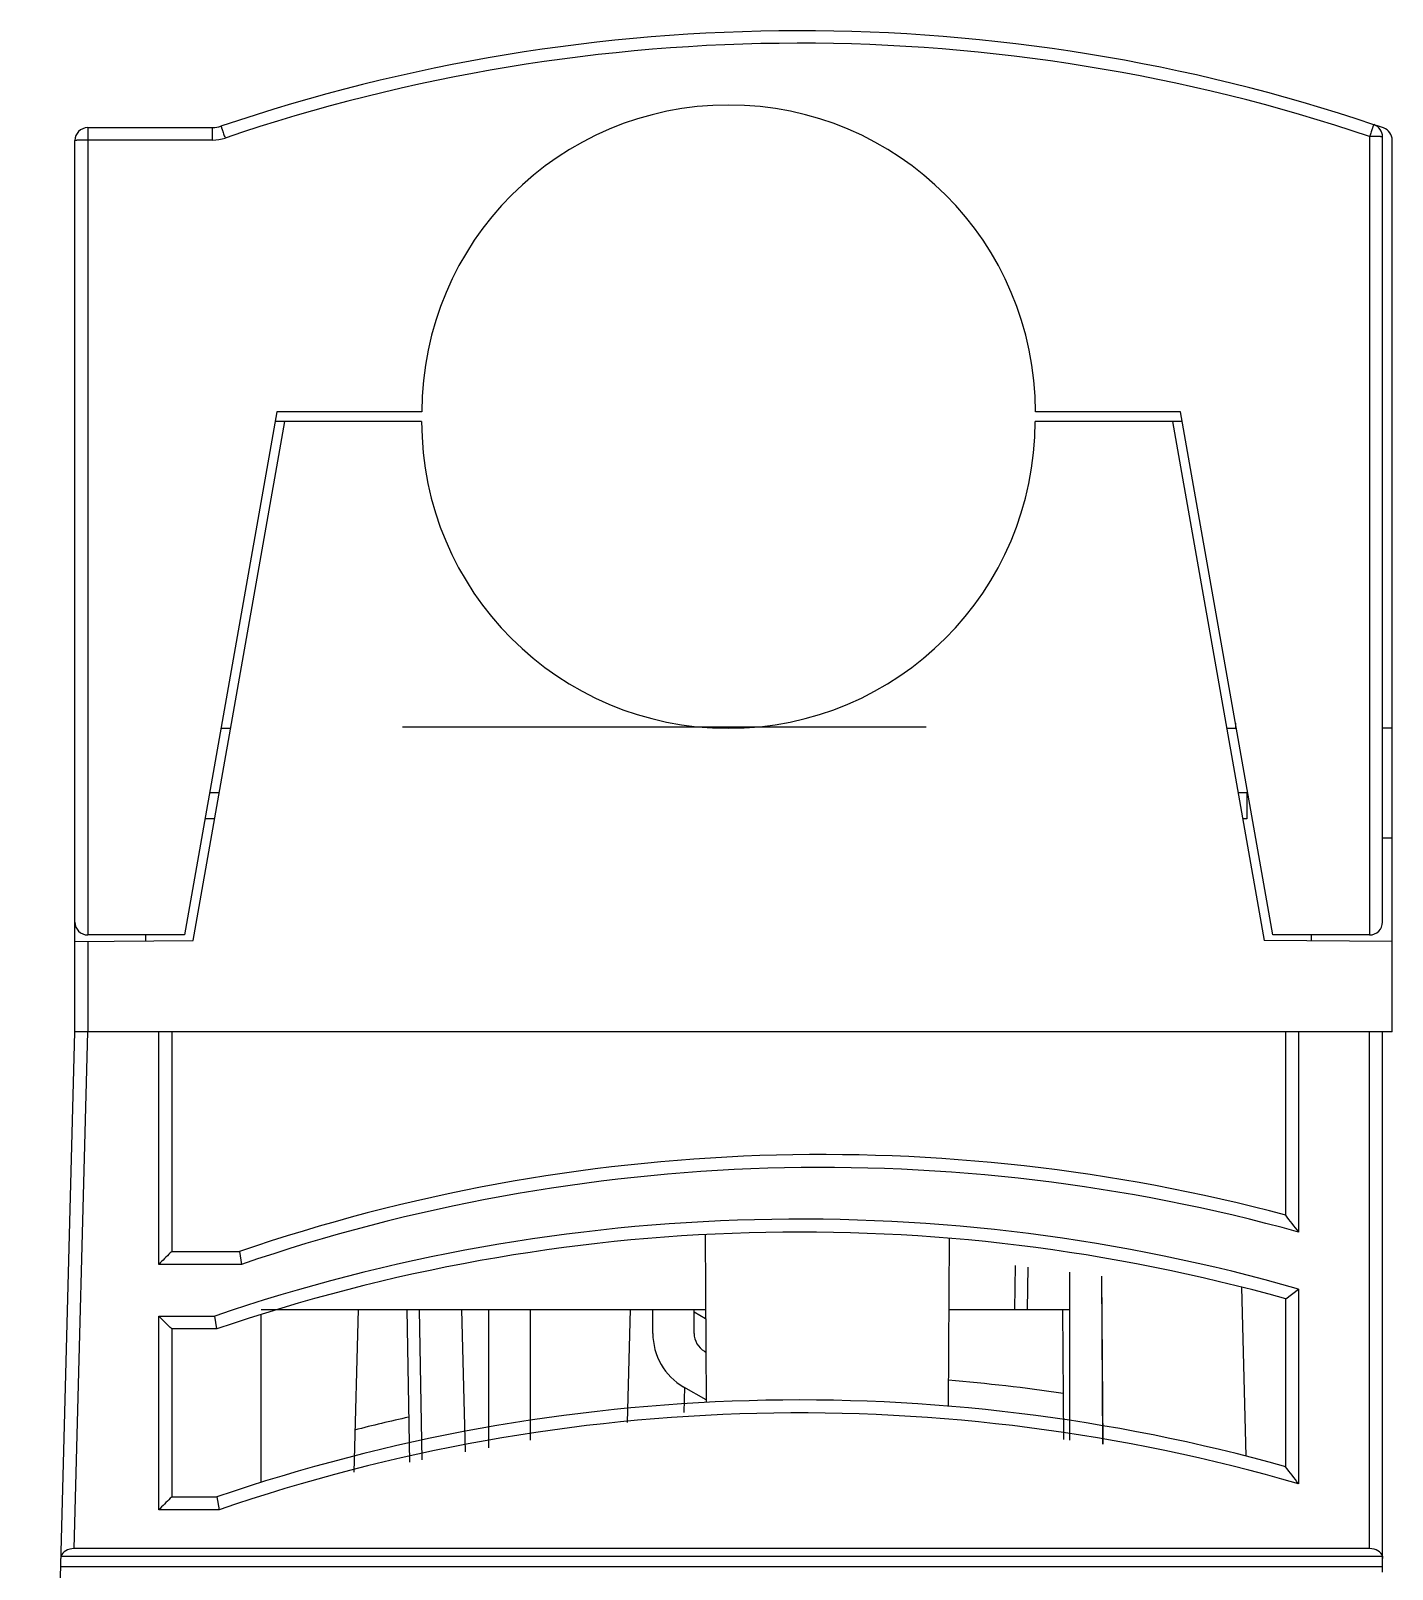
# Model space of a CAD drawing. Header units: millimetres. Extents: x 8.5 to 51.2, y 5.9 to 75.9.
# Drawn here: x 28.06 to 49.15, y 52.07 to 75.89 of the extents above; entities that cross this region are included whole.
import ezdxf

# ---------------------------------------------------------------- set-up
doc = ezdxf.new("R2010")
doc.units = ezdxf.units.MM
doc.header["$LTSCALE"] = 5.363944
doc.layers.get('0').update_dxf_attribs({"linetype": 'CONTINUOUS'})

msp = doc.modelspace()

# ---------------------------------------------------------------- linework, layer by layer
at = {"color": 7}
for p, q in [((28.947, 74.392), (28.947, 61.892)), ((28.947, 74.392), (30.881, 74.392)), ((30.881, 74.199), (30.881, 74.392)), ((28.747, 60.392), (28.747, 74.192)), ((30.881, 74.199), (28.947, 74.199)), ((48.797, 74.256), (48.797, 61.892)), ((48.997, 62.092), (48.997, 74.286)), ((49.147, 60.392), (49.147, 74.198)), ((31.875, 69.992), (30.447, 61.892)), ((30.581, 61.808), (31.998, 69.842)), ((34.117, 69.842), (31.849, 69.842)), ((34.122, 69.992), (31.875, 69.992)), ((45.895, 69.842), (43.617, 69.842)), ((45.869, 69.992), (43.622, 69.992)), ((45.746, 69.842), (47.163, 61.808)), ((47.297, 61.892), (45.869, 69.992)), ((31.011, 65.092), (31.16, 65.092)), ((33.823, 65.117), (41.931, 65.117)), ((46.584, 65.092), (46.733, 65.092)), ((46.719, 65.172), (46.719, 65.092)), ((49.147, 65.092), (48.997, 65.092)), ((30.984, 64.092), (30.835, 64.092)), ((46.897, 64.092), (46.76, 64.092)), ((46.897, 64.092), (46.897, 63.692)), ((30.913, 63.692), (30.764, 63.692)), ((46.897, 63.692), (46.831, 63.692)), ((49.147, 63.393), (48.997, 63.392)), ((49.147, 63.393), (48.997, 63.392)), ((28.747, 61.792), (30.581, 61.808)), ((30.447, 61.892), (28.947, 61.892)), ((28.947, 61.794), (28.947, 60.392)), ((29.847, 61.802), (29.847, 61.892)), ((49.147, 61.791), (47.163, 61.808)), ((48.797, 61.892), (47.297, 61.892)), ((47.897, 61.802), (47.897, 61.892)), ((28.065, 34.341), (28.747, 60.392)), ((28.738, 52.392), (28.947, 60.392)), ((49.147, 60.392), (28.747, 60.392)), ((30.047, 56.792), (30.047, 60.392)), ((30.247, 60.392), (30.247, 56.992)), ((47.497, 57.554), (47.497, 60.392)), ((47.697, 60.392), (47.697, 57.292)), ((48.797, 52.392), (48.797, 60.392)), ((48.997, 52.028), (48.997, 60.392)), ((38.506, 57.254), (38.521, 54.654)), ((42.287, 57.196), (42.272, 54.597)), ((30.247, 56.992), (31.297, 56.992)), ((31.297, 56.992), (31.33, 56.792)), ((31.33, 56.792), (30.047, 56.792)), ((43.309, 56.774), (43.297, 56.092)), ((43.497, 56.092), (43.509, 56.749)), ((44.152, 56.67), (44.152, 54.07)), ((44.669, 54.006), (44.652, 56.608)), ((44.668, 54.006), (44.652, 56.608)), ((46.885, 53.822), (46.816, 56.44)), ((47.497, 56.258), (47.697, 56.409)), ((47.497, 53.658), (47.497, 56.258)), ((47.697, 56.409), (47.697, 53.393)), ((30.047, 52.992), (30.047, 55.992)), ((30.047, 55.992), (30.914, 55.992)), ((30.947, 55.792), (30.914, 55.992)), ((31.632, 56.092), (38.513, 56.092)), ((31.632, 53.416), (31.632, 56.016)), ((33.134, 56.092), (33.068, 53.575)), ((33.886, 56.092), (33.927, 53.731)), ((34.127, 53.767), (34.086, 56.092)), ((34.795, 53.887), (34.738, 56.092)), ((35.157, 53.953), (35.157, 56.092)), ((35.797, 56.092), (35.797, 54.069)), ((37.304, 54.341), (37.35, 56.092)), ((37.697, 55.724), (37.697, 56.092)), ((38.337, 55.724), (38.337, 56.092)), ((38.514, 55.949), (38.337, 56.052)), ((42.281, 56.092), (44.152, 56.092)), ((44.04, 56.092), (44.057, 54.082)), ((30.247, 55.792), (30.247, 53.192)), ((30.947, 55.792), (30.247, 55.792)), ((38.497, 55.447), (38.517, 55.435)), ((38.521, 54.694), (38.177, 54.893)), ((38.187, 54.892), (38.18, 54.499)), ((30.247, 53.192), (30.947, 53.192)), ((30.947, 53.192), (30.98, 52.992)), ((30.98, 52.992), (30.047, 52.992)), ((28.537, 52.274), (48.994, 52.274)), ((48.797, 52.392), (28.738, 52.392)), ((48.997, 52.11), (28.53, 52.11))]:
    msp.add_line(p, q, dxfattribs=at)
for centre, radius, start, end in [((39.972, 47.992), 27.9, 71.4223, 108.7381), ((39.972, 47.999), 27.7, 71.4224, 108.7381), ((38.872, 69.992), 4.75, 0, 180), ((28.947, 74.192), 0.2, 90, 180), ((30.881, 74.792), 0.4, 270, 288.7381), ((48.797, 74.249), 0.2, 0, 71.4223), ((39.972, 47.992), 27.9, 71.0947, 71.3694), ((48.947, 74.198), 0.2, 0, 71.0947), ((30.881, 74.799), 0.6, 269.9969, 288.7412), ((38.867, 69.842), 4.75, 180, 360), ((28.947, 62.092), 0.2, 180, 270), ((48.797, 62.092), 0.2, 270, 360), ((40.322, 30.592), 27.9, 75.0978, 108.8732), ((40.322, 30.592), 27.7, 74.559, 108.9419), ((39.972, 29.392), 28.1, 74.0432, 108.8053), ((-31.792, -3.307), 99.954, 37.32009, 37.50878), ((39.972, 29.392), 27.9, 74.3527, 108.8732), ((38.657, 55.724), 0.96, 180, 240), ((38.657, 55.724), 0.32, 180, 240), ((39.975, 27.135), 27.957, 81.6144, 85.2821), ((39.972, 26.792), 27.9, 74.3527, 108.8732), ((39.972, 26.792), 27.7, 73.8065, 108.9419), ((39.979, 27.184), 27.909, 102.5491, 104.3122), ((-31.824, -6.409), 99.498, 36.94445, 37.13565)]:
    msp.add_arc(centre, radius, start, end, dxfattribs=at)
for centre, major_axis, ratio, start_param, end_param in [((28.734, 52.251), (0.2, 0.005), 0.704859, 1.534081, 2.942423), ((48.797, 52.251), (0.2, 0), 0.705579, 0.162455, 1.570796)]:
    msp.add_ellipse(centre, major_axis=major_axis, ratio=ratio, start_param=start_param, end_param=end_param, dxfattribs=at)
for points, knots in [([(31.009, 74.413), (31.009, 74.413), (31.01, 74.413), (31.01, 74.413), (31.01, 74.412), (31.011, 74.41), (31.011, 74.408), (31.013, 74.405), (31.015, 74.4), (31.017, 74.393), (31.021, 74.383), (31.025, 74.373), (31.029, 74.36), (31.034, 74.346), (31.041, 74.326), (31.05, 74.298), (31.062, 74.265), (31.07, 74.242), (31.074, 74.231)], [0, 0, 0, 0, 0.001132, 0.004256, 0.0095, 0.016943, 0.026654, 0.038705, 0.0701, 0.111491, 0.1625, 0.222562, 0.291112, 0.367429, 0.45017, 0.628936, 0.815717, 1, 1, 1, 1]), ([(48.861, 74.438), (48.861, 74.438), (48.86, 74.438), (48.86, 74.437), (48.86, 74.436), (48.859, 74.435), (48.858, 74.433), (48.857, 74.429), (48.855, 74.424), (48.852, 74.417), (48.849, 74.407), (48.845, 74.397), (48.839, 74.38), (48.831, 74.357), (48.82, 74.325), (48.809, 74.291), (48.801, 74.268), (48.797, 74.256)], [0, 0, 0, 0, 0.001425, 0.005138, 0.011196, 0.01959, 0.030303, 0.043315, 0.076156, 0.117886, 0.168049, 0.226134, 0.291624, 0.442506, 0.615279, 0.803789, 1, 1, 1, 1]), ([(28.947, 74.199), (28.934, 74.199), (28.909, 74.199), (28.871, 74.199), (28.837, 74.198), (28.811, 74.197), (28.793, 74.197), (28.781, 74.196), (28.771, 74.195), (28.763, 74.195), (28.756, 74.194), (28.752, 74.194), (28.749, 74.193), (28.747, 74.193), (28.747, 74.192), (28.747, 74.192)], [0, 0, 0, 0, 0.194211, 0.381758, 0.55432, 0.705478, 0.77121, 0.829569, 0.880021, 0.922033, 0.955139, 0.97913, 0.99391, 0.997912, 1, 1, 1, 1]), ([(48.997, 74.249), (48.997, 74.249), (48.997, 74.249), (48.995, 74.25), (48.993, 74.25), (48.988, 74.251), (48.981, 74.251), (48.973, 74.252), (48.963, 74.253), (48.951, 74.253), (48.933, 74.254), (48.907, 74.255), (48.873, 74.255), (48.836, 74.256), (48.81, 74.256), (48.797, 74.256)], [0, 0, 0, 0, 0.002088, 0.00609, 0.02087, 0.04486, 0.077967, 0.119979, 0.17043, 0.228789, 0.294521, 0.445681, 0.618243, 0.805789, 1, 1, 1, 1]), ([(30.247, 56.992), (30.24, 56.985), (30.173, 56.918), (30.107, 56.852), (30.047, 56.792)], [0, 0, 0, 0, 0.105996, 1, 1, 1, 1]), ([(30.247, 55.792), (30.24, 55.799), (30.173, 55.866), (30.107, 55.932), (30.047, 55.992)], [0, 0, 0, 0, 0.105996, 1, 1, 1, 1]), ([(30.247, 53.192), (30.24, 53.185), (30.173, 53.118), (30.107, 53.052), (30.047, 52.992)], [0, 0, 0, 0, 0.105996, 1, 1, 1, 1]), ([(28.533, 52.236), (28.534, 52.239), (28.534, 52.252), (28.535, 52.265), (28.537, 52.274)], [0, 0, 0, 0, 0.287737, 1, 1, 1, 1]), ([(48.994, 52.274), (48.995, 52.271), (48.997, 52.259), (48.997, 52.246), (48.997, 52.236)], [0, 0, 0, 0, 0.209045, 1, 1, 1, 1])]:
    msp.add_open_spline(points, degree=3, knots=knots, dxfattribs=at)

doc.saveas('drawing.dxf')
